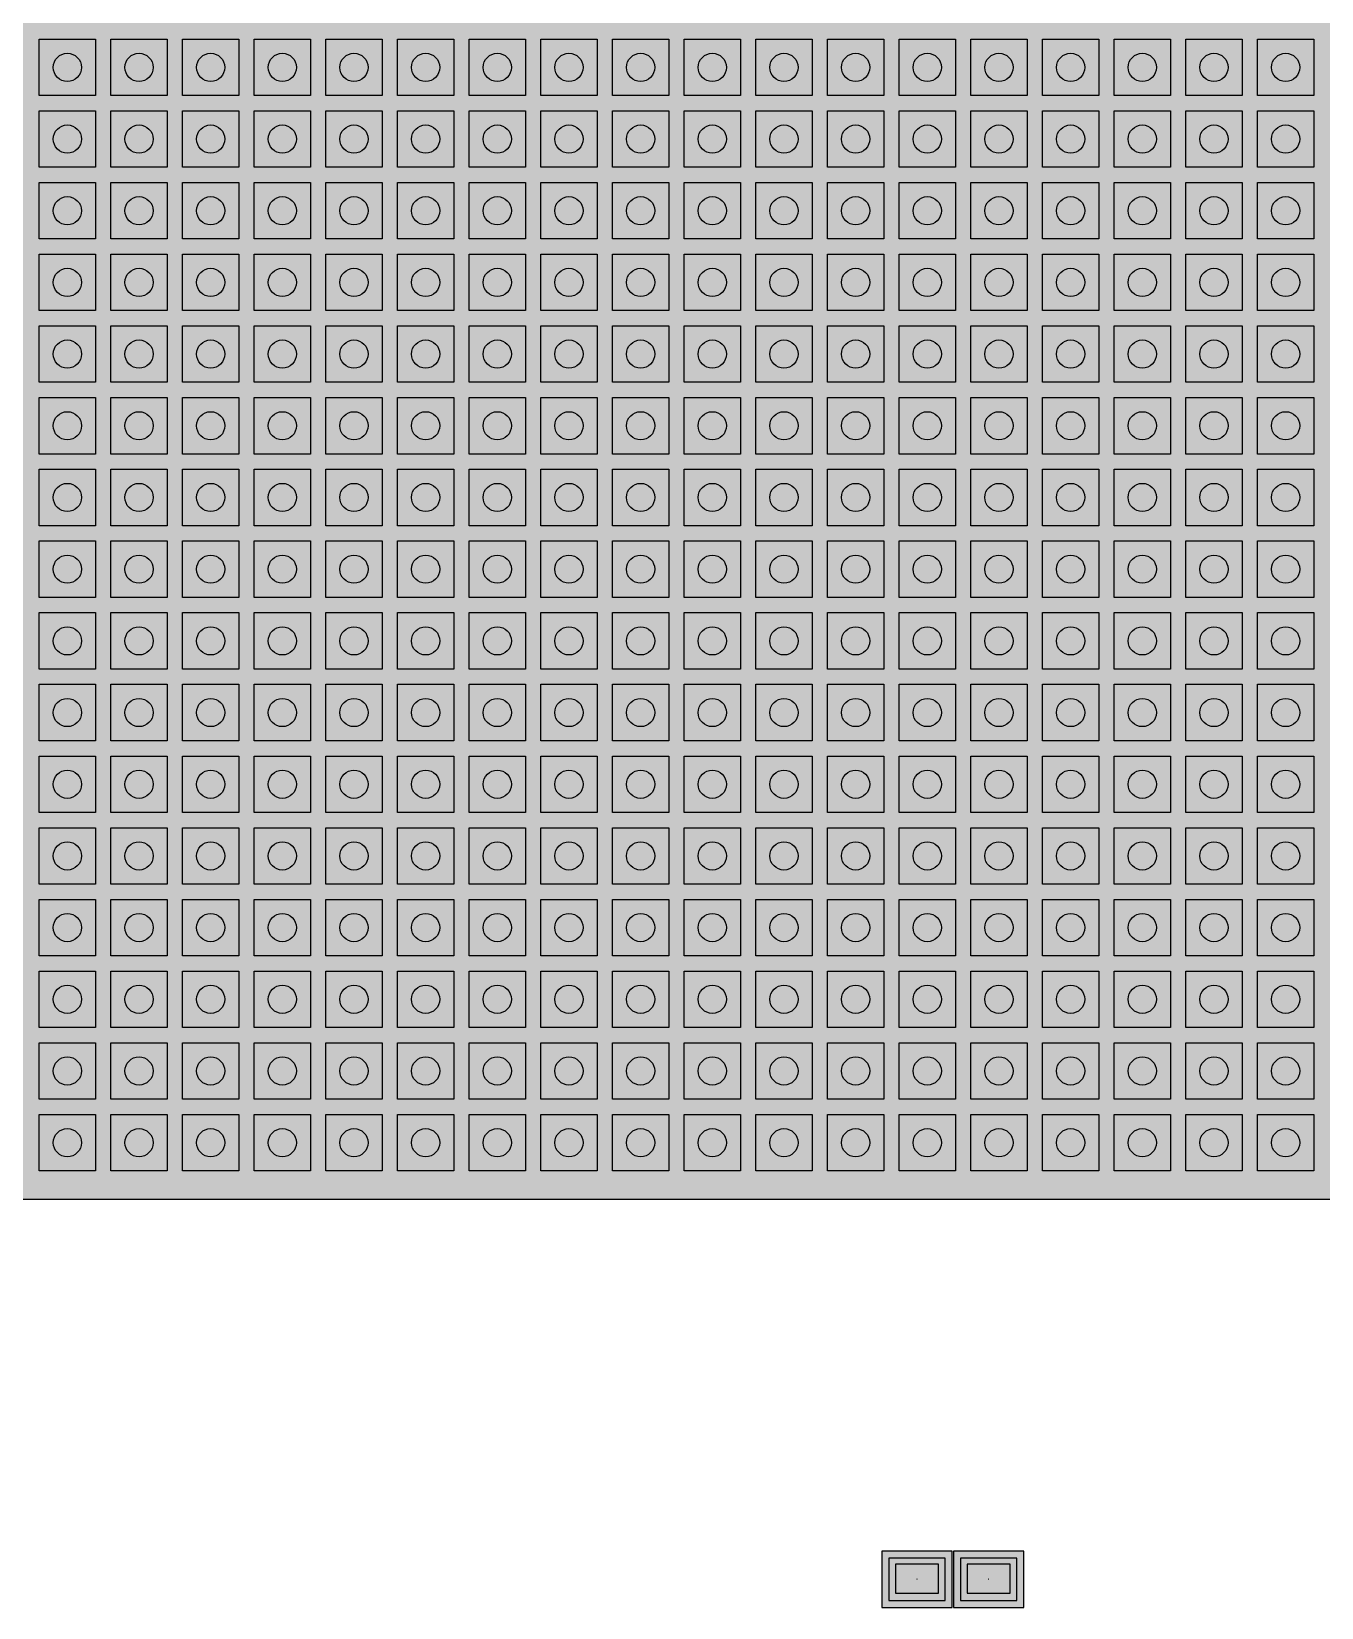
# Model space of a CAD drawing. Header units: millimetres. Extents: x -6 to 434, y -17 to 292.
# Drawn here: x 84.9 to 130.6, y -14.3 to 41.6 of the extents above; entities that cross this region are included whole.
import ezdxf

# ---------------------------------------------------------------- set-up
doc = ezdxf.new("R2010")
doc.units = ezdxf.units.MM
doc.layers.add('Reiki', color=82, linetype='Continuous')

msp = doc.modelspace()

# ---------------------------------------------------------------- hatches: boundary and pattern name
at = {"transparency": 33554687}
h = msp.add_hatch(color=72, dxfattribs=at)
h.dxf.hatch_style = 1
h.paths.add_polyline_path([(-0.291, 0.208), (159.709, 0.208), (159.709, 100.208), (-0.291, 100.208)])
h = msp.add_hatch(color=96, dxfattribs=at)
h.dxf.hatch_style = 1
h.paths.add_polyline_path([(-0.291, 0.208), (159.709, 0.208), (159.709, 100.208), (-0.291, 100.208)])
at = {"layer": 'Reiki'}
h = msp.add_hatch(color=18, dxfattribs=at)
h.dxf.hatch_style = 1
h.paths.add_polyline_path([(117.495, -14.26), (117.495, -12.26), (114.995, -12.26), (114.995, -14.26)])
h.paths.add_polyline_path([(115.245, -14.01), (115.245, -12.51), (117.245, -12.51), (117.245, -14.01)], flags=16)
h = msp.add_hatch(color=18, dxfattribs=at)
h.dxf.hatch_style = 1
h.paths.add_polyline_path([(120.035, -14.26), (120.035, -12.26), (117.535, -12.26), (117.535, -14.26)])
h.paths.add_polyline_path([(117.785, -14.01), (117.785, -12.51), (119.785, -12.51), (119.785, -14.01)], flags=16)
h = msp.add_hatch(color=2, dxfattribs=at)
h.dxf.hatch_style = 1
h.paths.add_polyline_path([(115.245, -12.51), (115.245, -14.01), (117.245, -14.01), (117.245, -12.51)])
h.paths.add_polyline_path([(115.477, -12.723), (117.01, -12.723), (117.01, -13.756), (115.477, -13.756)], flags=16)
at = {"layer": 'Reiki', "transparency": 33554687}
h = msp.add_hatch(color=18, dxfattribs=at)
h.dxf.hatch_style = 1
h.paths.add_polyline_path([(115.477, -12.723), (115.477, -13.756), (117.01, -13.756), (117.01, -12.723)])
h.paths.add_polyline_path([(119.55, -13.756), (119.55, -12.723), (118.017, -12.723), (118.017, -13.756)])
at = {"layer": 'Reiki'}
h = msp.add_hatch(color=2, dxfattribs=at)
h.dxf.hatch_style = 1
h.paths.add_polyline_path([(117.785, -12.51), (117.785, -14.01), (119.785, -14.01), (119.785, -12.51)])
h.paths.add_polyline_path([(118.017, -12.723), (119.55, -12.723), (119.55, -13.756), (118.017, -13.756)], flags=16)

# ---------------------------------------------------------------- linework, layer by layer
for points in [[(-0.291, 0.208), (159.709, 0.208), (159.709, 100.208), (-0.291, 100.208)], [(87.129, 39.308), (85.129, 39.308), (85.129, 41.308), (87.129, 41.308)], [(89.669, 39.308), (87.669, 39.308), (87.669, 41.308), (89.669, 41.308)], [(89.669, 39.308), (87.669, 39.308), (87.669, 41.308), (89.669, 41.308)], [(92.209, 39.308), (90.209, 39.308), (90.209, 41.308), (92.209, 41.308)], [(94.749, 39.308), (92.749, 39.308), (92.749, 41.308), (94.749, 41.308)], [(97.289, 39.308), (95.289, 39.308), (95.289, 41.308), (97.289, 41.308)], [(99.829, 39.308), (97.829, 39.308), (97.829, 41.308), (99.829, 41.308)], [(102.369, 39.308), (100.369, 39.308), (100.369, 41.308), (102.369, 41.308)], [(102.369, 39.308), (100.369, 39.308), (100.369, 41.308), (102.369, 41.308)], [(104.909, 39.308), (102.909, 39.308), (102.909, 41.308), (104.909, 41.308)], [(107.449, 39.308), (105.449, 39.308), (105.449, 41.308), (107.449, 41.308)], [(109.989, 39.308), (107.989, 39.308), (107.989, 41.308), (109.989, 41.308)], [(112.529, 39.308), (110.529, 39.308), (110.529, 41.308), (112.529, 41.308)], [(112.529, 39.308), (110.529, 39.308), (110.529, 41.308), (112.529, 41.308)], [(115.069, 39.308), (113.069, 39.308), (113.069, 41.308), (115.069, 41.308)], [(117.609, 39.308), (115.609, 39.308), (115.609, 41.308), (117.609, 41.308)], [(120.149, 39.308), (118.149, 39.308), (118.149, 41.308), (120.149, 41.308)], [(122.689, 39.308), (120.689, 39.308), (120.689, 41.308), (122.689, 41.308)], [(122.689, 39.308), (120.689, 39.308), (120.689, 41.308), (122.689, 41.308)], [(125.229, 39.308), (123.229, 39.308), (123.229, 41.308), (125.229, 41.308)], [(127.769, 39.308), (125.769, 39.308), (125.769, 41.308), (127.769, 41.308)], [(130.309, 39.308), (128.309, 39.308), (128.309, 41.308), (130.309, 41.308)], [(87.129, 36.768), (85.129, 36.768), (85.129, 38.768), (87.129, 38.768)], [(89.669, 36.768), (87.669, 36.768), (87.669, 38.768), (89.669, 38.768)], [(89.669, 36.768), (87.669, 36.768), (87.669, 38.768), (89.669, 38.768)], [(92.209, 36.768), (90.209, 36.768), (90.209, 38.768), (92.209, 38.768)], [(94.749, 36.768), (92.749, 36.768), (92.749, 38.768), (94.749, 38.768)], [(97.289, 36.768), (95.289, 36.768), (95.289, 38.768), (97.289, 38.768)], [(99.829, 36.768), (97.829, 36.768), (97.829, 38.768), (99.829, 38.768)], [(102.369, 36.768), (100.369, 36.768), (100.369, 38.768), (102.369, 38.768)], [(102.369, 36.768), (100.369, 36.768), (100.369, 38.768), (102.369, 38.768)], [(104.909, 36.768), (102.909, 36.768), (102.909, 38.768), (104.909, 38.768)], [(107.449, 36.768), (105.449, 36.768), (105.449, 38.768), (107.449, 38.768)], [(109.989, 36.768), (107.989, 36.768), (107.989, 38.768), (109.989, 38.768)], [(112.529, 36.768), (110.529, 36.768), (110.529, 38.768), (112.529, 38.768)], [(112.529, 36.768), (110.529, 36.768), (110.529, 38.768), (112.529, 38.768)], [(115.069, 36.768), (113.069, 36.768), (113.069, 38.768), (115.069, 38.768)], [(117.609, 36.768), (115.609, 36.768), (115.609, 38.768), (117.609, 38.768)], [(120.149, 36.768), (118.149, 36.768), (118.149, 38.768), (120.149, 38.768)], [(122.689, 36.768), (120.689, 36.768), (120.689, 38.768), (122.689, 38.768)], [(122.689, 36.768), (120.689, 36.768), (120.689, 38.768), (122.689, 38.768)], [(125.229, 36.768), (123.229, 36.768), (123.229, 38.768), (125.229, 38.768)], [(127.769, 36.768), (125.769, 36.768), (125.769, 38.768), (127.769, 38.768)], [(130.309, 36.768), (128.309, 36.768), (128.309, 38.768), (130.309, 38.768)], [(87.129, 34.228), (85.129, 34.228), (85.129, 36.228), (87.129, 36.228)], [(89.669, 34.228), (87.669, 34.228), (87.669, 36.228), (89.669, 36.228)], [(89.669, 34.228), (87.669, 34.228), (87.669, 36.228), (89.669, 36.228)], [(92.209, 34.228), (90.209, 34.228), (90.209, 36.228), (92.209, 36.228)], [(94.749, 34.228), (92.749, 34.228), (92.749, 36.228), (94.749, 36.228)], [(97.289, 34.228), (95.289, 34.228), (95.289, 36.228), (97.289, 36.228)], [(99.829, 34.228), (97.829, 34.228), (97.829, 36.228), (99.829, 36.228)], [(102.369, 34.228), (100.369, 34.228), (100.369, 36.228), (102.369, 36.228)], [(102.369, 34.228), (100.369, 34.228), (100.369, 36.228), (102.369, 36.228)], [(104.909, 34.228), (102.909, 34.228), (102.909, 36.228), (104.909, 36.228)], [(107.449, 34.228), (105.449, 34.228), (105.449, 36.228), (107.449, 36.228)], [(109.989, 34.228), (107.989, 34.228), (107.989, 36.228), (109.989, 36.228)], [(112.529, 34.228), (110.529, 34.228), (110.529, 36.228), (112.529, 36.228)], [(112.529, 34.228), (110.529, 34.228), (110.529, 36.228), (112.529, 36.228)], [(115.069, 34.228), (113.069, 34.228), (113.069, 36.228), (115.069, 36.228)], [(117.609, 34.228), (115.609, 34.228), (115.609, 36.228), (117.609, 36.228)], [(120.149, 34.228), (118.149, 34.228), (118.149, 36.228), (120.149, 36.228)], [(122.689, 34.228), (120.689, 34.228), (120.689, 36.228), (122.689, 36.228)], [(122.689, 34.228), (120.689, 34.228), (120.689, 36.228), (122.689, 36.228)], [(125.229, 34.228), (123.229, 34.228), (123.229, 36.228), (125.229, 36.228)], [(127.769, 34.228), (125.769, 34.228), (125.769, 36.228), (127.769, 36.228)], [(130.309, 34.228), (128.309, 34.228), (128.309, 36.228), (130.309, 36.228)], [(87.129, 31.688), (85.129, 31.688), (85.129, 33.688), (87.129, 33.688)], [(89.669, 31.688), (87.669, 31.688), (87.669, 33.688), (89.669, 33.688)], [(89.669, 31.688), (87.669, 31.688), (87.669, 33.688), (89.669, 33.688)], [(92.209, 31.688), (90.209, 31.688), (90.209, 33.688), (92.209, 33.688)], [(94.749, 31.688), (92.749, 31.688), (92.749, 33.688), (94.749, 33.688)], [(97.289, 31.688), (95.289, 31.688), (95.289, 33.688), (97.289, 33.688)], [(99.829, 31.688), (97.829, 31.688), (97.829, 33.688), (99.829, 33.688)], [(102.369, 31.688), (100.369, 31.688), (100.369, 33.688), (102.369, 33.688)], [(102.369, 31.688), (100.369, 31.688), (100.369, 33.688), (102.369, 33.688)], [(104.909, 31.688), (102.909, 31.688), (102.909, 33.688), (104.909, 33.688)], [(107.449, 31.688), (105.449, 31.688), (105.449, 33.688), (107.449, 33.688)], [(109.989, 31.688), (107.989, 31.688), (107.989, 33.688), (109.989, 33.688)], [(112.529, 31.688), (110.529, 31.688), (110.529, 33.688), (112.529, 33.688)], [(112.529, 31.688), (110.529, 31.688), (110.529, 33.688), (112.529, 33.688)], [(115.069, 31.688), (113.069, 31.688), (113.069, 33.688), (115.069, 33.688)], [(117.609, 31.688), (115.609, 31.688), (115.609, 33.688), (117.609, 33.688)], [(120.149, 31.688), (118.149, 31.688), (118.149, 33.688), (120.149, 33.688)], [(122.689, 31.688), (120.689, 31.688), (120.689, 33.688), (122.689, 33.688)], [(122.689, 31.688), (120.689, 31.688), (120.689, 33.688), (122.689, 33.688)], [(125.229, 31.688), (123.229, 31.688), (123.229, 33.688), (125.229, 33.688)], [(127.769, 31.688), (125.769, 31.688), (125.769, 33.688), (127.769, 33.688)], [(130.309, 31.688), (128.309, 31.688), (128.309, 33.688), (130.309, 33.688)], [(87.129, 29.148), (85.129, 29.148), (85.129, 31.148), (87.129, 31.148)], [(89.669, 29.148), (87.669, 29.148), (87.669, 31.148), (89.669, 31.148)], [(89.669, 29.148), (87.669, 29.148), (87.669, 31.148), (89.669, 31.148)], [(92.209, 29.148), (90.209, 29.148), (90.209, 31.148), (92.209, 31.148)], [(94.749, 29.148), (92.749, 29.148), (92.749, 31.148), (94.749, 31.148)], [(97.289, 29.148), (95.289, 29.148), (95.289, 31.148), (97.289, 31.148)], [(99.829, 29.148), (97.829, 29.148), (97.829, 31.148), (99.829, 31.148)], [(102.369, 29.148), (100.369, 29.148), (100.369, 31.148), (102.369, 31.148)], [(102.369, 29.148), (100.369, 29.148), (100.369, 31.148), (102.369, 31.148)], [(104.909, 29.148), (102.909, 29.148), (102.909, 31.148), (104.909, 31.148)], [(107.449, 29.148), (105.449, 29.148), (105.449, 31.148), (107.449, 31.148)], [(109.989, 29.148), (107.989, 29.148), (107.989, 31.148), (109.989, 31.148)], [(112.529, 29.148), (110.529, 29.148), (110.529, 31.148), (112.529, 31.148)], [(112.529, 29.148), (110.529, 29.148), (110.529, 31.148), (112.529, 31.148)], [(115.069, 29.148), (113.069, 29.148), (113.069, 31.148), (115.069, 31.148)], [(117.609, 29.148), (115.609, 29.148), (115.609, 31.148), (117.609, 31.148)], [(120.149, 29.148), (118.149, 29.148), (118.149, 31.148), (120.149, 31.148)], [(122.689, 29.148), (120.689, 29.148), (120.689, 31.148), (122.689, 31.148)], [(122.689, 29.148), (120.689, 29.148), (120.689, 31.148), (122.689, 31.148)], [(125.229, 29.148), (123.229, 29.148), (123.229, 31.148), (125.229, 31.148)], [(127.769, 29.148), (125.769, 29.148), (125.769, 31.148), (127.769, 31.148)], [(130.309, 29.148), (128.309, 29.148), (128.309, 31.148), (130.309, 31.148)], [(87.129, 26.608), (85.129, 26.608), (85.129, 28.608), (87.129, 28.608)], [(89.669, 26.608), (87.669, 26.608), (87.669, 28.608), (89.669, 28.608)], [(89.669, 26.608), (87.669, 26.608), (87.669, 28.608), (89.669, 28.608)], [(92.209, 26.608), (90.209, 26.608), (90.209, 28.608), (92.209, 28.608)], [(94.749, 26.608), (92.749, 26.608), (92.749, 28.608), (94.749, 28.608)], [(97.289, 26.608), (95.289, 26.608), (95.289, 28.608), (97.289, 28.608)], [(99.829, 26.608), (97.829, 26.608), (97.829, 28.608), (99.829, 28.608)], [(102.369, 26.608), (100.369, 26.608), (100.369, 28.608), (102.369, 28.608)], [(102.369, 26.608), (100.369, 26.608), (100.369, 28.608), (102.369, 28.608)], [(104.909, 26.608), (102.909, 26.608), (102.909, 28.608), (104.909, 28.608)], [(107.449, 26.608), (105.449, 26.608), (105.449, 28.608), (107.449, 28.608)], [(109.989, 26.608), (107.989, 26.608), (107.989, 28.608), (109.989, 28.608)], [(112.529, 26.608), (110.529, 26.608), (110.529, 28.608), (112.529, 28.608)], [(112.529, 26.608), (110.529, 26.608), (110.529, 28.608), (112.529, 28.608)], [(115.069, 26.608), (113.069, 26.608), (113.069, 28.608), (115.069, 28.608)], [(117.609, 26.608), (115.609, 26.608), (115.609, 28.608), (117.609, 28.608)], [(120.149, 26.608), (118.149, 26.608), (118.149, 28.608), (120.149, 28.608)], [(122.689, 26.608), (120.689, 26.608), (120.689, 28.608), (122.689, 28.608)], [(122.689, 26.608), (120.689, 26.608), (120.689, 28.608), (122.689, 28.608)], [(125.229, 26.608), (123.229, 26.608), (123.229, 28.608), (125.229, 28.608)], [(127.769, 26.608), (125.769, 26.608), (125.769, 28.608), (127.769, 28.608)], [(130.309, 26.608), (128.309, 26.608), (128.309, 28.608), (130.309, 28.608)], [(87.129, 24.068), (85.129, 24.068), (85.129, 26.068), (87.129, 26.068)], [(89.669, 24.068), (87.669, 24.068), (87.669, 26.068), (89.669, 26.068)], [(89.669, 24.068), (87.669, 24.068), (87.669, 26.068), (89.669, 26.068)], [(92.209, 24.068), (90.209, 24.068), (90.209, 26.068), (92.209, 26.068)], [(94.749, 24.068), (92.749, 24.068), (92.749, 26.068), (94.749, 26.068)], [(97.289, 24.068), (95.289, 24.068), (95.289, 26.068), (97.289, 26.068)], [(99.829, 24.068), (97.829, 24.068), (97.829, 26.068), (99.829, 26.068)], [(102.369, 24.068), (100.369, 24.068), (100.369, 26.068), (102.369, 26.068)], [(102.369, 24.068), (100.369, 24.068), (100.369, 26.068), (102.369, 26.068)], [(104.909, 24.068), (102.909, 24.068), (102.909, 26.068), (104.909, 26.068)], [(107.449, 24.068), (105.449, 24.068), (105.449, 26.068), (107.449, 26.068)], [(109.989, 24.068), (107.989, 24.068), (107.989, 26.068), (109.989, 26.068)], [(112.529, 24.068), (110.529, 24.068), (110.529, 26.068), (112.529, 26.068)], [(112.529, 24.068), (110.529, 24.068), (110.529, 26.068), (112.529, 26.068)], [(115.069, 24.068), (113.069, 24.068), (113.069, 26.068), (115.069, 26.068)], [(117.609, 24.068), (115.609, 24.068), (115.609, 26.068), (117.609, 26.068)], [(120.149, 24.068), (118.149, 24.068), (118.149, 26.068), (120.149, 26.068)], [(122.689, 24.068), (120.689, 24.068), (120.689, 26.068), (122.689, 26.068)], [(122.689, 24.068), (120.689, 24.068), (120.689, 26.068), (122.689, 26.068)], [(125.229, 24.068), (123.229, 24.068), (123.229, 26.068), (125.229, 26.068)], [(127.769, 24.068), (125.769, 24.068), (125.769, 26.068), (127.769, 26.068)], [(130.309, 24.068), (128.309, 24.068), (128.309, 26.068), (130.309, 26.068)], [(87.129, 21.528), (85.129, 21.528), (85.129, 23.528), (87.129, 23.528)], [(89.669, 21.528), (87.669, 21.528), (87.669, 23.528), (89.669, 23.528)], [(89.669, 21.528), (87.669, 21.528), (87.669, 23.528), (89.669, 23.528)], [(92.209, 21.528), (90.209, 21.528), (90.209, 23.528), (92.209, 23.528)], [(94.749, 21.528), (92.749, 21.528), (92.749, 23.528), (94.749, 23.528)], [(97.289, 21.528), (95.289, 21.528), (95.289, 23.528), (97.289, 23.528)], [(99.829, 21.528), (97.829, 21.528), (97.829, 23.528), (99.829, 23.528)], [(102.369, 21.528), (100.369, 21.528), (100.369, 23.528), (102.369, 23.528)], [(102.369, 21.528), (100.369, 21.528), (100.369, 23.528), (102.369, 23.528)], [(104.909, 21.528), (102.909, 21.528), (102.909, 23.528), (104.909, 23.528)], [(107.449, 21.528), (105.449, 21.528), (105.449, 23.528), (107.449, 23.528)], [(109.989, 21.528), (107.989, 21.528), (107.989, 23.528), (109.989, 23.528)], [(112.529, 21.528), (110.529, 21.528), (110.529, 23.528), (112.529, 23.528)], [(112.529, 21.528), (110.529, 21.528), (110.529, 23.528), (112.529, 23.528)], [(115.069, 21.528), (113.069, 21.528), (113.069, 23.528), (115.069, 23.528)], [(117.609, 21.528), (115.609, 21.528), (115.609, 23.528), (117.609, 23.528)], [(120.149, 21.528), (118.149, 21.528), (118.149, 23.528), (120.149, 23.528)], [(122.689, 21.528), (120.689, 21.528), (120.689, 23.528), (122.689, 23.528)], [(122.689, 21.528), (120.689, 21.528), (120.689, 23.528), (122.689, 23.528)], [(125.229, 21.528), (123.229, 21.528), (123.229, 23.528), (125.229, 23.528)], [(127.769, 21.528), (125.769, 21.528), (125.769, 23.528), (127.769, 23.528)], [(130.309, 21.528), (128.309, 21.528), (128.309, 23.528), (130.309, 23.528)], [(87.129, 18.988), (85.129, 18.988), (85.129, 20.988), (87.129, 20.988)], [(89.669, 18.988), (87.669, 18.988), (87.669, 20.988), (89.669, 20.988)], [(89.669, 18.988), (87.669, 18.988), (87.669, 20.988), (89.669, 20.988)], [(92.209, 18.988), (90.209, 18.988), (90.209, 20.988), (92.209, 20.988)], [(94.749, 18.988), (92.749, 18.988), (92.749, 20.988), (94.749, 20.988)], [(97.289, 18.988), (95.289, 18.988), (95.289, 20.988), (97.289, 20.988)], [(99.829, 18.988), (97.829, 18.988), (97.829, 20.988), (99.829, 20.988)], [(102.369, 18.988), (100.369, 18.988), (100.369, 20.988), (102.369, 20.988)], [(102.369, 18.988), (100.369, 18.988), (100.369, 20.988), (102.369, 20.988)], [(104.909, 18.988), (102.909, 18.988), (102.909, 20.988), (104.909, 20.988)], [(107.449, 18.988), (105.449, 18.988), (105.449, 20.988), (107.449, 20.988)], [(109.989, 18.988), (107.989, 18.988), (107.989, 20.988), (109.989, 20.988)], [(112.529, 18.988), (110.529, 18.988), (110.529, 20.988), (112.529, 20.988)], [(112.529, 18.988), (110.529, 18.988), (110.529, 20.988), (112.529, 20.988)], [(115.069, 18.988), (113.069, 18.988), (113.069, 20.988), (115.069, 20.988)], [(117.609, 18.988), (115.609, 18.988), (115.609, 20.988), (117.609, 20.988)], [(120.149, 18.988), (118.149, 18.988), (118.149, 20.988), (120.149, 20.988)], [(122.689, 18.988), (120.689, 18.988), (120.689, 20.988), (122.689, 20.988)], [(122.689, 18.988), (120.689, 18.988), (120.689, 20.988), (122.689, 20.988)], [(125.229, 18.988), (123.229, 18.988), (123.229, 20.988), (125.229, 20.988)], [(127.769, 18.988), (125.769, 18.988), (125.769, 20.988), (127.769, 20.988)], [(130.309, 18.988), (128.309, 18.988), (128.309, 20.988), (130.309, 20.988)], [(87.129, 16.448), (85.129, 16.448), (85.129, 18.448), (87.129, 18.448)], [(89.669, 16.448), (87.669, 16.448), (87.669, 18.448), (89.669, 18.448)], [(89.669, 16.448), (87.669, 16.448), (87.669, 18.448), (89.669, 18.448)], [(92.209, 16.448), (90.209, 16.448), (90.209, 18.448), (92.209, 18.448)], [(94.749, 16.448), (92.749, 16.448), (92.749, 18.448), (94.749, 18.448)], [(97.289, 16.448), (95.289, 16.448), (95.289, 18.448), (97.289, 18.448)], [(99.829, 16.448), (97.829, 16.448), (97.829, 18.448), (99.829, 18.448)], [(102.369, 16.448), (100.369, 16.448), (100.369, 18.448), (102.369, 18.448)], [(102.369, 16.448), (100.369, 16.448), (100.369, 18.448), (102.369, 18.448)], [(104.909, 16.448), (102.909, 16.448), (102.909, 18.448), (104.909, 18.448)], [(107.449, 16.448), (105.449, 16.448), (105.449, 18.448), (107.449, 18.448)], [(109.989, 16.448), (107.989, 16.448), (107.989, 18.448), (109.989, 18.448)], [(112.529, 16.448), (110.529, 16.448), (110.529, 18.448), (112.529, 18.448)], [(112.529, 16.448), (110.529, 16.448), (110.529, 18.448), (112.529, 18.448)], [(115.069, 16.448), (113.069, 16.448), (113.069, 18.448), (115.069, 18.448)], [(117.609, 16.448), (115.609, 16.448), (115.609, 18.448), (117.609, 18.448)], [(120.149, 16.448), (118.149, 16.448), (118.149, 18.448), (120.149, 18.448)], [(122.689, 16.448), (120.689, 16.448), (120.689, 18.448), (122.689, 18.448)], [(122.689, 16.448), (120.689, 16.448), (120.689, 18.448), (122.689, 18.448)], [(125.229, 16.448), (123.229, 16.448), (123.229, 18.448), (125.229, 18.448)], [(127.769, 16.448), (125.769, 16.448), (125.769, 18.448), (127.769, 18.448)], [(130.309, 16.448), (128.309, 16.448), (128.309, 18.448), (130.309, 18.448)], [(87.129, 13.908), (85.129, 13.908), (85.129, 15.908), (87.129, 15.908)], [(89.669, 13.908), (87.669, 13.908), (87.669, 15.908), (89.669, 15.908)], [(89.669, 13.908), (87.669, 13.908), (87.669, 15.908), (89.669, 15.908)], [(92.209, 13.908), (90.209, 13.908), (90.209, 15.908), (92.209, 15.908)], [(94.749, 13.908), (92.749, 13.908), (92.749, 15.908), (94.749, 15.908)], [(97.289, 13.908), (95.289, 13.908), (95.289, 15.908), (97.289, 15.908)], [(99.829, 13.908), (97.829, 13.908), (97.829, 15.908), (99.829, 15.908)], [(102.369, 13.908), (100.369, 13.908), (100.369, 15.908), (102.369, 15.908)], [(102.369, 13.908), (100.369, 13.908), (100.369, 15.908), (102.369, 15.908)], [(104.909, 13.908), (102.909, 13.908), (102.909, 15.908), (104.909, 15.908)], [(107.449, 13.908), (105.449, 13.908), (105.449, 15.908), (107.449, 15.908)], [(109.989, 13.908), (107.989, 13.908), (107.989, 15.908), (109.989, 15.908)], [(112.529, 13.908), (110.529, 13.908), (110.529, 15.908), (112.529, 15.908)], [(112.529, 13.908), (110.529, 13.908), (110.529, 15.908), (112.529, 15.908)], [(115.069, 13.908), (113.069, 13.908), (113.069, 15.908), (115.069, 15.908)], [(117.609, 13.908), (115.609, 13.908), (115.609, 15.908), (117.609, 15.908)], [(120.149, 13.908), (118.149, 13.908), (118.149, 15.908), (120.149, 15.908)], [(122.689, 13.908), (120.689, 13.908), (120.689, 15.908), (122.689, 15.908)], [(122.689, 13.908), (120.689, 13.908), (120.689, 15.908), (122.689, 15.908)], [(125.229, 13.908), (123.229, 13.908), (123.229, 15.908), (125.229, 15.908)], [(127.769, 13.908), (125.769, 13.908), (125.769, 15.908), (127.769, 15.908)], [(130.309, 13.908), (128.309, 13.908), (128.309, 15.908), (130.309, 15.908)], [(87.129, 11.368), (85.129, 11.368), (85.129, 13.368), (87.129, 13.368)], [(89.669, 11.368), (87.669, 11.368), (87.669, 13.368), (89.669, 13.368)], [(89.669, 11.368), (87.669, 11.368), (87.669, 13.368), (89.669, 13.368)], [(92.209, 11.368), (90.209, 11.368), (90.209, 13.368), (92.209, 13.368)], [(94.749, 11.368), (92.749, 11.368), (92.749, 13.368), (94.749, 13.368)], [(97.289, 11.368), (95.289, 11.368), (95.289, 13.368), (97.289, 13.368)], [(99.829, 11.368), (97.829, 11.368), (97.829, 13.368), (99.829, 13.368)], [(102.369, 11.368), (100.369, 11.368), (100.369, 13.368), (102.369, 13.368)], [(102.369, 11.368), (100.369, 11.368), (100.369, 13.368), (102.369, 13.368)], [(104.909, 11.368), (102.909, 11.368), (102.909, 13.368), (104.909, 13.368)], [(107.449, 11.368), (105.449, 11.368), (105.449, 13.368), (107.449, 13.368)], [(109.989, 11.368), (107.989, 11.368), (107.989, 13.368), (109.989, 13.368)], [(112.529, 11.368), (110.529, 11.368), (110.529, 13.368), (112.529, 13.368)], [(112.529, 11.368), (110.529, 11.368), (110.529, 13.368), (112.529, 13.368)], [(115.069, 11.368), (113.069, 11.368), (113.069, 13.368), (115.069, 13.368)], [(117.609, 11.368), (115.609, 11.368), (115.609, 13.368), (117.609, 13.368)], [(120.149, 11.368), (118.149, 11.368), (118.149, 13.368), (120.149, 13.368)], [(122.689, 11.368), (120.689, 11.368), (120.689, 13.368), (122.689, 13.368)], [(122.689, 11.368), (120.689, 11.368), (120.689, 13.368), (122.689, 13.368)], [(125.229, 11.368), (123.229, 11.368), (123.229, 13.368), (125.229, 13.368)], [(127.769, 11.368), (125.769, 11.368), (125.769, 13.368), (127.769, 13.368)], [(130.309, 11.368), (128.309, 11.368), (128.309, 13.368), (130.309, 13.368)], [(87.129, 8.828), (85.129, 8.828), (85.129, 10.828), (87.129, 10.828)], [(89.669, 8.828), (87.669, 8.828), (87.669, 10.828), (89.669, 10.828)], [(89.669, 8.828), (87.669, 8.828), (87.669, 10.828), (89.669, 10.828)], [(92.209, 8.828), (90.209, 8.828), (90.209, 10.828), (92.209, 10.828)], [(94.749, 8.828), (92.749, 8.828), (92.749, 10.828), (94.749, 10.828)], [(97.289, 8.828), (95.289, 8.828), (95.289, 10.828), (97.289, 10.828)], [(99.829, 8.828), (97.829, 8.828), (97.829, 10.828), (99.829, 10.828)], [(102.369, 8.828), (100.369, 8.828), (100.369, 10.828), (102.369, 10.828)], [(102.369, 8.828), (100.369, 8.828), (100.369, 10.828), (102.369, 10.828)], [(104.909, 8.828), (102.909, 8.828), (102.909, 10.828), (104.909, 10.828)], [(107.449, 8.828), (105.449, 8.828), (105.449, 10.828), (107.449, 10.828)], [(109.989, 8.828), (107.989, 8.828), (107.989, 10.828), (109.989, 10.828)], [(112.529, 8.828), (110.529, 8.828), (110.529, 10.828), (112.529, 10.828)], [(112.529, 8.828), (110.529, 8.828), (110.529, 10.828), (112.529, 10.828)], [(115.069, 8.828), (113.069, 8.828), (113.069, 10.828), (115.069, 10.828)], [(117.609, 8.828), (115.609, 8.828), (115.609, 10.828), (117.609, 10.828)], [(120.149, 8.828), (118.149, 8.828), (118.149, 10.828), (120.149, 10.828)], [(122.689, 8.828), (120.689, 8.828), (120.689, 10.828), (122.689, 10.828)], [(122.689, 8.828), (120.689, 8.828), (120.689, 10.828), (122.689, 10.828)], [(125.229, 8.828), (123.229, 8.828), (123.229, 10.828), (125.229, 10.828)], [(127.769, 8.828), (125.769, 8.828), (125.769, 10.828), (127.769, 10.828)], [(130.309, 8.828), (128.309, 8.828), (128.309, 10.828), (130.309, 10.828)], [(87.129, 6.288), (85.129, 6.288), (85.129, 8.288), (87.129, 8.288)], [(89.669, 6.288), (87.669, 6.288), (87.669, 8.288), (89.669, 8.288)], [(89.669, 6.288), (87.669, 6.288), (87.669, 8.288), (89.669, 8.288)], [(92.209, 6.288), (90.209, 6.288), (90.209, 8.288), (92.209, 8.288)], [(94.749, 6.288), (92.749, 6.288), (92.749, 8.288), (94.749, 8.288)], [(97.289, 6.288), (95.289, 6.288), (95.289, 8.288), (97.289, 8.288)], [(99.829, 6.288), (97.829, 6.288), (97.829, 8.288), (99.829, 8.288)], [(102.369, 6.288), (100.369, 6.288), (100.369, 8.288), (102.369, 8.288)], [(102.369, 6.288), (100.369, 6.288), (100.369, 8.288), (102.369, 8.288)], [(104.909, 6.288), (102.909, 6.288), (102.909, 8.288), (104.909, 8.288)], [(107.449, 6.288), (105.449, 6.288), (105.449, 8.288), (107.449, 8.288)], [(109.989, 6.288), (107.989, 6.288), (107.989, 8.288), (109.989, 8.288)], [(112.529, 6.288), (110.529, 6.288), (110.529, 8.288), (112.529, 8.288)], [(112.529, 6.288), (110.529, 6.288), (110.529, 8.288), (112.529, 8.288)], [(115.069, 6.288), (113.069, 6.288), (113.069, 8.288), (115.069, 8.288)], [(117.609, 6.288), (115.609, 6.288), (115.609, 8.288), (117.609, 8.288)], [(120.149, 6.288), (118.149, 6.288), (118.149, 8.288), (120.149, 8.288)], [(122.689, 6.288), (120.689, 6.288), (120.689, 8.288), (122.689, 8.288)], [(122.689, 6.288), (120.689, 6.288), (120.689, 8.288), (122.689, 8.288)], [(125.229, 6.288), (123.229, 6.288), (123.229, 8.288), (125.229, 8.288)], [(127.769, 6.288), (125.769, 6.288), (125.769, 8.288), (127.769, 8.288)], [(130.309, 6.288), (128.309, 6.288), (128.309, 8.288), (130.309, 8.288)], [(87.129, 3.748), (85.129, 3.748), (85.129, 5.748), (87.129, 5.748)], [(89.669, 3.748), (87.669, 3.748), (87.669, 5.748), (89.669, 5.748)], [(89.669, 3.748), (87.669, 3.748), (87.669, 5.748), (89.669, 5.748)], [(92.209, 3.748), (90.209, 3.748), (90.209, 5.748), (92.209, 5.748)], [(94.749, 3.748), (92.749, 3.748), (92.749, 5.748), (94.749, 5.748)], [(97.289, 3.748), (95.289, 3.748), (95.289, 5.748), (97.289, 5.748)], [(99.829, 3.748), (97.829, 3.748), (97.829, 5.748), (99.829, 5.748)], [(102.369, 3.748), (100.369, 3.748), (100.369, 5.748), (102.369, 5.748)], [(102.369, 3.748), (100.369, 3.748), (100.369, 5.748), (102.369, 5.748)], [(104.909, 3.748), (102.909, 3.748), (102.909, 5.748), (104.909, 5.748)], [(107.449, 3.748), (105.449, 3.748), (105.449, 5.748), (107.449, 5.748)], [(109.989, 3.748), (107.989, 3.748), (107.989, 5.748), (109.989, 5.748)], [(112.529, 3.748), (110.529, 3.748), (110.529, 5.748), (112.529, 5.748)], [(112.529, 3.748), (110.529, 3.748), (110.529, 5.748), (112.529, 5.748)], [(115.069, 3.748), (113.069, 3.748), (113.069, 5.748), (115.069, 5.748)], [(117.609, 3.748), (115.609, 3.748), (115.609, 5.748), (117.609, 5.748)], [(120.149, 3.748), (118.149, 3.748), (118.149, 5.748), (120.149, 5.748)], [(122.689, 3.748), (120.689, 3.748), (120.689, 5.748), (122.689, 5.748)], [(122.689, 3.748), (120.689, 3.748), (120.689, 5.748), (122.689, 5.748)], [(125.229, 3.748), (123.229, 3.748), (123.229, 5.748), (125.229, 5.748)], [(127.769, 3.748), (125.769, 3.748), (125.769, 5.748), (127.769, 5.748)], [(130.309, 3.748), (128.309, 3.748), (128.309, 5.748), (130.309, 5.748)], [(87.129, 1.208), (85.129, 1.208), (85.129, 3.208), (87.129, 3.208)], [(89.669, 1.208), (87.669, 1.208), (87.669, 3.208), (89.669, 3.208)], [(89.669, 1.208), (87.669, 1.208), (87.669, 3.208), (89.669, 3.208)], [(92.209, 1.208), (90.209, 1.208), (90.209, 3.208), (92.209, 3.208)], [(94.749, 1.208), (92.749, 1.208), (92.749, 3.208), (94.749, 3.208)], [(97.289, 1.208), (95.289, 1.208), (95.289, 3.208), (97.289, 3.208)], [(99.829, 1.208), (97.829, 1.208), (97.829, 3.208), (99.829, 3.208)], [(102.369, 1.208), (100.369, 1.208), (100.369, 3.208), (102.369, 3.208)], [(102.369, 1.208), (100.369, 1.208), (100.369, 3.208), (102.369, 3.208)], [(104.909, 1.208), (102.909, 1.208), (102.909, 3.208), (104.909, 3.208)], [(107.449, 1.208), (105.449, 1.208), (105.449, 3.208), (107.449, 3.208)], [(109.989, 1.208), (107.989, 1.208), (107.989, 3.208), (109.989, 3.208)], [(112.529, 1.208), (110.529, 1.208), (110.529, 3.208), (112.529, 3.208)], [(112.529, 1.208), (110.529, 1.208), (110.529, 3.208), (112.529, 3.208)], [(115.069, 1.208), (113.069, 1.208), (113.069, 3.208), (115.069, 3.208)], [(117.609, 1.208), (115.609, 1.208), (115.609, 3.208), (117.609, 3.208)], [(120.149, 1.208), (118.149, 1.208), (118.149, 3.208), (120.149, 3.208)], [(122.689, 1.208), (120.689, 1.208), (120.689, 3.208), (122.689, 3.208)], [(122.689, 1.208), (120.689, 1.208), (120.689, 3.208), (122.689, 3.208)], [(125.229, 1.208), (123.229, 1.208), (123.229, 3.208), (125.229, 3.208)], [(127.769, 1.208), (125.769, 1.208), (125.769, 3.208), (127.769, 3.208)], [(130.309, 1.208), (128.309, 1.208), (128.309, 3.208), (130.309, 3.208)]]:
    msp.add_lwpolyline(points, close=True)
for centre in [(86.129, 40.308), (88.669, 40.308), (88.669, 40.308), (91.209, 40.308), (93.749, 40.308), (96.289, 40.308), (98.829, 40.308), (101.369, 40.308), (101.369, 40.308), (103.909, 40.308), (106.449, 40.308), (108.989, 40.308), (111.529, 40.308), (111.529, 40.308), (114.069, 40.308), (116.609, 40.308), (119.149, 40.308), (121.689, 40.308), (121.689, 40.308), (124.229, 40.308), (126.769, 40.308), (129.309, 40.308), (86.129, 37.768), (88.669, 37.768), (88.669, 37.768), (91.209, 37.768), (93.749, 37.768), (96.289, 37.768), (98.829, 37.768), (101.369, 37.768), (101.369, 37.768), (103.909, 37.768), (106.449, 37.768), (108.989, 37.768), (111.529, 37.768), (111.529, 37.768), (114.069, 37.768), (116.609, 37.768), (119.149, 37.768), (121.689, 37.768), (121.689, 37.768), (124.229, 37.768), (126.769, 37.768), (129.309, 37.768), (86.129, 35.228), (88.669, 35.228), (88.669, 35.228), (91.209, 35.228), (93.749, 35.228), (96.289, 35.228), (98.829, 35.228), (101.369, 35.228), (101.369, 35.228), (103.909, 35.228), (106.449, 35.228), (108.989, 35.228), (111.529, 35.228), (111.529, 35.228), (114.069, 35.228), (116.609, 35.228), (119.149, 35.228), (121.689, 35.228), (121.689, 35.228), (124.229, 35.228), (126.769, 35.228), (129.309, 35.228), (86.129, 32.688), (88.669, 32.688), (88.669, 32.688), (91.209, 32.688), (93.749, 32.688), (96.289, 32.688), (98.829, 32.688), (101.369, 32.688), (101.369, 32.688), (103.909, 32.688), (106.449, 32.688), (108.989, 32.688), (111.529, 32.688), (111.529, 32.688), (114.069, 32.688), (116.609, 32.688), (119.149, 32.688), (121.689, 32.688), (121.689, 32.688), (124.229, 32.688), (126.769, 32.688), (129.309, 32.688), (86.129, 30.148), (88.669, 30.148), (88.669, 30.148), (91.209, 30.148), (93.749, 30.148), (96.289, 30.148), (98.829, 30.148), (101.369, 30.148), (101.369, 30.148), (103.909, 30.148), (106.449, 30.148), (108.989, 30.148), (111.529, 30.148), (111.529, 30.148), (114.069, 30.148), (116.609, 30.148), (119.149, 30.148), (121.689, 30.148), (121.689, 30.148), (124.229, 30.148), (126.769, 30.148), (129.309, 30.148), (86.129, 27.608), (88.669, 27.608), (88.669, 27.608), (91.209, 27.608), (93.749, 27.608), (96.289, 27.608), (98.829, 27.608), (101.369, 27.608), (101.369, 27.608), (103.909, 27.608), (106.449, 27.608), (108.989, 27.608), (111.529, 27.608), (111.529, 27.608), (114.069, 27.608), (116.609, 27.608), (119.149, 27.608), (121.689, 27.608), (121.689, 27.608), (124.229, 27.608), (126.769, 27.608), (129.309, 27.608), (86.129, 25.068), (88.669, 25.068), (88.669, 25.068), (91.209, 25.068), (93.749, 25.068), (96.289, 25.068), (98.829, 25.068), (101.369, 25.068), (101.369, 25.068), (103.909, 25.068), (106.449, 25.068), (108.989, 25.068), (111.529, 25.068), (111.529, 25.068), (114.069, 25.068), (116.609, 25.068), (119.149, 25.068), (121.689, 25.068), (121.689, 25.068), (124.229, 25.068), (126.769, 25.068), (129.309, 25.068), (86.129, 22.528), (88.669, 22.528), (88.669, 22.528), (91.209, 22.528), (93.749, 22.528), (96.289, 22.528), (98.829, 22.528), (101.369, 22.528), (101.369, 22.528), (103.909, 22.528), (106.449, 22.528), (108.989, 22.528), (111.529, 22.528), (111.529, 22.528), (114.069, 22.528), (116.609, 22.528), (119.149, 22.528), (121.689, 22.528), (121.689, 22.528), (124.229, 22.528), (126.769, 22.528), (129.309, 22.528), (86.129, 19.988), (88.669, 19.988), (88.669, 19.988), (91.209, 19.988), (93.749, 19.988), (96.289, 19.988), (98.829, 19.988), (101.369, 19.988), (101.369, 19.988), (103.909, 19.988), (106.449, 19.988), (108.989, 19.988), (111.529, 19.988), (111.529, 19.988), (114.069, 19.988), (116.609, 19.988), (119.149, 19.988), (121.689, 19.988), (121.689, 19.988), (124.229, 19.988), (126.769, 19.988), (129.309, 19.988), (86.129, 17.448), (88.669, 17.448), (88.669, 17.448), (91.209, 17.448), (93.749, 17.448), (96.289, 17.448), (98.829, 17.448), (101.369, 17.448), (101.369, 17.448), (103.909, 17.448), (106.449, 17.448), (108.989, 17.448), (111.529, 17.448), (111.529, 17.448), (114.069, 17.448), (116.609, 17.448), (119.149, 17.448), (121.689, 17.448), (121.689, 17.448), (124.229, 17.448), (126.769, 17.448), (129.309, 17.448), (86.129, 14.908), (88.669, 14.908), (88.669, 14.908), (91.209, 14.908), (93.749, 14.908), (96.289, 14.908), (98.829, 14.908), (101.369, 14.908), (101.369, 14.908), (103.909, 14.908), (106.449, 14.908), (108.989, 14.908), (111.529, 14.908), (111.529, 14.908), (114.069, 14.908), (116.609, 14.908), (119.149, 14.908), (121.689, 14.908), (121.689, 14.908), (124.229, 14.908), (126.769, 14.908), (129.309, 14.908), (86.129, 12.368), (88.669, 12.368), (88.669, 12.368), (91.209, 12.368), (93.749, 12.368), (96.289, 12.368), (98.829, 12.368), (101.369, 12.368), (101.369, 12.368), (103.909, 12.368), (106.449, 12.368), (108.989, 12.368), (111.529, 12.368), (111.529, 12.368), (114.069, 12.368), (116.609, 12.368), (119.149, 12.368), (121.689, 12.368), (121.689, 12.368), (124.229, 12.368), (126.769, 12.368), (129.309, 12.368), (86.129, 9.828), (88.669, 9.828), (88.669, 9.828), (91.209, 9.828), (93.749, 9.828), (96.289, 9.828), (98.829, 9.828), (101.369, 9.828), (101.369, 9.828), (103.909, 9.828), (106.449, 9.828), (108.989, 9.828), (111.529, 9.828), (111.529, 9.828), (114.069, 9.828), (116.609, 9.828), (119.149, 9.828), (121.689, 9.828), (121.689, 9.828), (124.229, 9.828), (126.769, 9.828), (129.309, 9.828), (86.129, 7.288), (88.669, 7.288), (88.669, 7.288), (91.209, 7.288), (93.749, 7.288), (96.289, 7.288), (98.829, 7.288), (101.369, 7.288), (101.369, 7.288), (103.909, 7.288), (106.449, 7.288), (108.989, 7.288), (111.529, 7.288), (111.529, 7.288), (114.069, 7.288), (116.609, 7.288), (119.149, 7.288), (121.689, 7.288), (121.689, 7.288), (124.229, 7.288), (126.769, 7.288), (129.309, 7.288), (86.129, 4.748), (88.669, 4.748), (88.669, 4.748), (91.209, 4.748), (93.749, 4.748), (96.289, 4.748), (98.829, 4.748), (101.369, 4.748), (101.369, 4.748), (103.909, 4.748), (106.449, 4.748), (108.989, 4.748), (111.529, 4.748), (111.529, 4.748), (114.069, 4.748), (116.609, 4.748), (119.149, 4.748), (121.689, 4.748), (121.689, 4.748), (124.229, 4.748), (126.769, 4.748), (129.309, 4.748), (86.129, 2.208), (88.669, 2.208), (88.669, 2.208), (91.209, 2.208), (93.749, 2.208), (96.289, 2.208), (98.829, 2.208), (101.369, 2.208), (101.369, 2.208), (103.909, 2.208), (106.449, 2.208), (108.989, 2.208), (111.529, 2.208), (111.529, 2.208), (114.069, 2.208), (116.609, 2.208), (119.149, 2.208), (121.689, 2.208), (121.689, 2.208), (124.229, 2.208), (126.769, 2.208), (129.309, 2.208)]:
    msp.add_circle(centre, 0.5)
for points in [[(114.995, -14.26), (117.495, -14.26), (117.495, -12.26), (114.995, -12.26)], [(117.535, -14.26), (120.035, -14.26), (120.035, -12.26), (117.535, -12.26)], [(115.245, -14.01), (117.245, -14.01), (117.245, -12.51), (115.245, -12.51)], [(115.477, -13.756), (117.01, -13.756), (117.01, -12.723), (115.477, -12.723)], [(117.785, -14.01), (119.785, -14.01), (119.785, -12.51), (117.785, -12.51)], [(118.017, -13.756), (119.55, -13.756), (119.55, -12.723), (118.017, -12.723)]]:
    msp.add_lwpolyline(points, close=True, dxfattribs=at)
for centre in [(116.245, -13.26), (118.785, -13.26)]:
    msp.add_circle(centre, 0.00217, dxfattribs=at)

doc.saveas('drawing.dxf')
